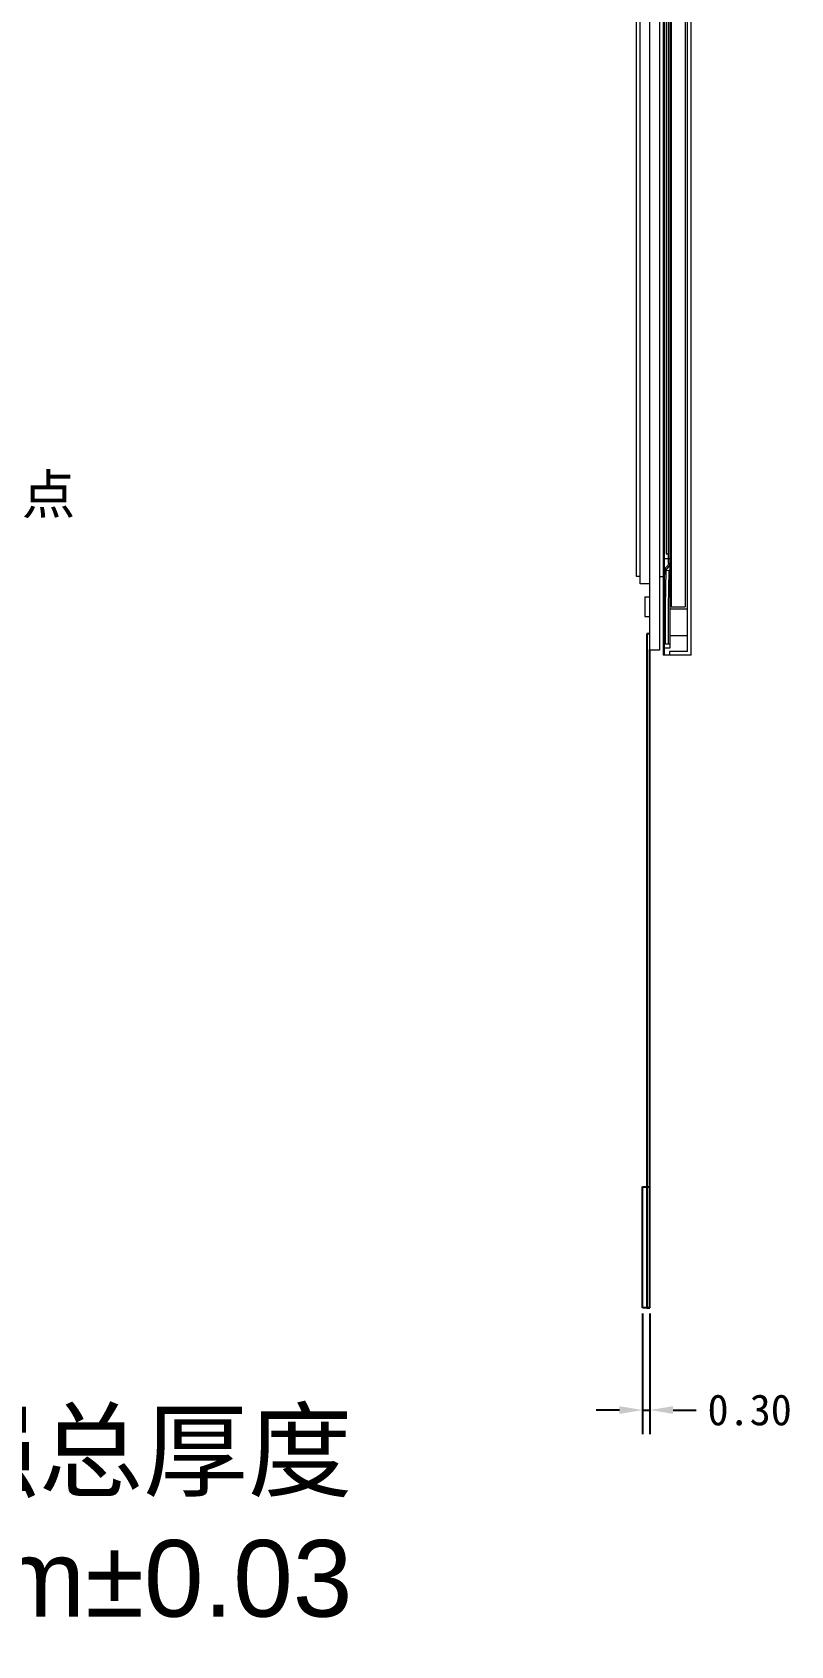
# Model space of a CAD drawing. Header units: millimetres. Extents: x 3264 to 3564, y 1588 to 1796.
# Drawn here: x 3376.2 to 3407.5, y 1658.3 to 1725 of the extents above; entities that cross this region are included whole.
import ezdxf

# ---------------------------------------------------------------- set-up
doc = ezdxf.new("R2010")
doc.units = ezdxf.units.MM
for name, color, linetype in [('BL', 4, 'Continuous'), ('DIM', 3, 'Continuous'), ('其它', 7, 'Continuous')]:
    doc.layers.add(name, color=color, linetype=linetype)
doc.styles.add('zengy', font='')
doc.styles.add('宋体', font='')
doc.styles.get('zengy').set_extended_font_data('SimSun')
doc.styles.get('宋体').set_extended_font_data('SimSun')
doc.dimstyles.new('ISO-25$0', dxfattribs={"dimscale": 0.8, "dimtxt": 1.6, "dimasz": 1.2, "dimexe": 1.25, "dimexo": 0.3, "dimtad": 0, "dimrnd": 0.0005, "dimzin": 1, "dimdsep": 46, "dimtxsty": 'Standard', "dimcen": 2, "dimclrd": 3, "dimclre": 3, "dimclrt": 3, "dimadec": 0, "dimazin": 0, "dimtfac": 1, "dimtmove": 0, "dimatfit": 3, "dimfxl": 1.25, "dimlwd": -1, "dimarcsym": 0})
doc.dimstyles.new('STANDARD$7', dxfattribs={"dimtxt": 2, "dimasz": 2, "dimexe": 0.5, "dimexo": 0.2, "dimgap": 1, "dimtad": 0, "dimtoh": 1, "dimzin": 0, "dimdsep": 46, "dimtxsty": 'Standard', "dimcen": 0, "dimadec": 0, "dimazin": 0, "dimtfac": 1, "dimtdec": 3, "dimtmove": 0, "dimatfit": 0, "dimfxl": 1, "dimtvp": 0.8, "dimtolj": 1, "dimtzin": 0, "dimarcsym": 0})

# ---------------------------------------------------------------- blocks, each defined once
blk = doc.blocks.new('*D121')
at = {"color": 3, "lineweight": -2}
for p, q in [((3401.403, 1672.035), (3401.403, 1667.048)), ((3401.703, 1672.035), (3401.703, 1667.048))]:
    blk.add_line(p, q, dxfattribs=at)
at = {"color": 3}
for p, q in [((3400.443, 1668.048), (3399.483, 1668.048)), ((3401.403, 1668.048), (3401.703, 1668.048)), ((3402.663, 1668.048), (3403.623, 1668.048))]:
    blk.add_line(p, q, dxfattribs=at)
for points in [[(3400.443, 1668.208), (3400.443, 1667.888), (3401.403, 1668.048)], [(3402.663, 1668.208), (3402.663, 1667.888), (3401.703, 1668.048)]]:
    blk.add_solid(points, dxfattribs=at)
at = {"layer": 'Defpoints', "color": 0}
for p in [(3401.403, 1672.275), (3401.703, 1672.275), (3401.703, 1668.048)]:
    blk.add_point(p, dxfattribs=at)
at = {"color": 3, "insert": (3405.83, 1668.048), "char_height": 1.28, "attachment_point": 5}
blk.add_mtext('0.30', dxfattribs=at)

msp = doc.modelspace()

# ---------------------------------------------------------------- linework, layer by layer
at = {"lineweight": 5}
for p, q in [((3401.499, 1701.655), (3401.703, 1701.655)), ((3401.499, 1701.655), (3401.499, 1700.855)), ((3401.499, 1700.855), (3401.703, 1700.855))]:
    msp.add_line(p, q, dxfattribs=at)
at = {"color": 30}
for p, q in [((3401.703, 1700.133), (3401.573, 1700.133)), ((3401.573, 1700.133), (3401.573, 1672.275)), ((3401.703, 1672.275), (3401.703, 1699.484)), ((3401.403, 1672.275), (3401.403, 1677.275)), ((3401.403, 1677.275), (3401.703, 1677.275)), ((3401.703, 1672.275), (3401.403, 1672.275)), ((3401.573, 1672.275), (3401.703, 1672.275))]:
    msp.add_line(p, q, dxfattribs=at)
at = {"layer": 'DIM', "color": 0, "lineweight": 5}
for p, q in [((3402.313, 1699.255), (3402.313, 1758.965)), ((3402.313, 1703.242), (3402.548, 1703.242)), ((3402.548, 1699.555), (3402.548, 1703.242)), ((3403.263, 1701.155), (3402.548, 1701.155)), ((3402.313, 1699.555), (3402.548, 1699.555)), ((3402.513, 1699.255), (3402.313, 1699.255))]:
    msp.add_line(p, q, dxfattribs=at)
at = {"layer": 'DIM', "color": 4, "lineweight": 5}
for p, q in [((3403.263, 1699.405), (3403.263, 1758.815)), ((3403.413, 1699.255), (3403.413, 1758.965)), ((3403.263, 1699.405), (3402.513, 1699.405)), ((3402.513, 1699.405), (3402.513, 1699.255)), ((3403.413, 1699.255), (3402.513, 1699.255))]:
    msp.add_line(p, q, dxfattribs=at)
at = {"layer": '其它', "color": 5, "lineweight": 5, "ltscale": 5}
for p, q in [((3402.253, 1758.965), (3402.253, 1699.255)), ((3402.468, 1701.255), (3402.498, 1702.755)), ((3402.578, 1702.755), (3402.498, 1702.755)), ((3402.468, 1699.705), (3402.468, 1701.255)), ((3402.548, 1699.705), (3402.468, 1699.705)), ((3402.313, 1699.255), (3402.253, 1699.255))]:
    msp.add_line(p, q, dxfattribs=at)
at = {"layer": '其它', "color": 6, "lineweight": 5, "ltscale": 5}
for p, q in [((3402.383, 1758.095), (3402.383, 1703.435)), ((3402.383, 1703.435), (3402.458, 1703.435)), ((3402.103, 1702.505), (3402.253, 1702.505))]:
    msp.add_line(p, q, dxfattribs=at)
at = {"layer": '其它', "color": 3, "lineweight": 5, "ltscale": 5}
for p, q in [((3402.458, 1758.095), (3402.458, 1703.055)), ((3402.458, 1703.055), (3402.523, 1703.055))]:
    msp.add_line(p, q, dxfattribs=at)
at = {"layer": '其它', "color": 2, "lineweight": 5, "ltscale": 5}
for p, q in [((3402.523, 1758.095), (3402.523, 1703.055)), ((3402.32, 1702.594), (3402.322, 1702.76)), ((3402.523, 1703.055), (3402.357, 1702.854)), ((3402.548, 1702.996), (3402.4, 1702.817)), ((3402.375, 1702.594), (3402.32, 1702.594))]:
    msp.add_line(p, q, dxfattribs=at)
at = {"layer": '其它', "color": 1, "lineweight": 5, "ltscale": 5}
for p, q in [((3402.578, 1758.095), (3402.578, 1701.255)), ((3403.163, 1758.092), (3403.163, 1701.255)), ((3402.578, 1701.255), (3403.163, 1701.255))]:
    msp.add_line(p, q, dxfattribs=at)
at = {"layer": '其它', "color": 30, "lineweight": 5, "ltscale": 5}
for p, q in [((3402.348, 1701.256), (3402.378, 1702.758)), ((3402.378, 1702.758), (3402.498, 1702.755)), ((3402.348, 1699.705), (3402.348, 1701.256)), ((3402.468, 1699.705), (3402.348, 1699.705))]:
    msp.add_line(p, q, dxfattribs=at)
at = {"layer": '其它', "color": 0, "lineweight": 5, "ltscale": 5}
msp.add_line((3403.263, 1700.055), (3402.548, 1700.055), dxfattribs=at)
at = {"layer": '其它', "color": 4, "lineweight": 5, "ltscale": 5}
msp.add_lwpolyline([(3401.703, 1702.205), (3401.303, 1702.205), (3401.303, 1758.815), (3402.103, 1758.815), (3402.103, 1699.455), (3401.703, 1699.455), (3401.703, 1758.815)], dxfattribs=at)
at = {"layer": '其它', "color": 6, "lineweight": 5, "ltscale": 5}
msp.add_lwpolyline([(3401.303, 1702.505), (3401.153, 1702.505), (3401.153, 1758.615), (3401.303, 1758.615)], dxfattribs=at)
at = {"layer": '其它', "color": 2, "lineweight": 5, "ltscale": 5}
for centre, radius in [((3402.472, 1702.759), 0.15), ((3402.473, 1702.757), 0.095)]:
    msp.add_arc(centre, radius, 140.30479, 179.31514, dxfattribs=at)

# ---------------------------------------------------------------- texts
at = {"color": 6, "insert": (3371.327, 1706.704), "char_height": 1.62, "width": 18.63395, "attachment_point": 1, "style": 'zengy'}
msp.add_mtext('银浆点', dxfattribs=at)
at = {"layer": 'BL', "color": 3, "insert": (3389.407, 1667.957), "char_height": 3.168, "width": 38.93841, "attachment_point": 3, "style": '宋体'}
msp.add_mtext('{\\fArial|b0|i0|c0|p32;FPC+PI}补强总厚度\\P{\\fArial|b0|i0|c0|p32;T=}0.30{\\fArial|b0|i0|c0|p32;mm%%P0.03}', dxfattribs=at)

# ---------------------------------------------------------------- dimensions: what is measured, and where the dimension line sits
dim = msp.add_linear_dim(base=(3401.703, 1668.048), p1=(3401.403, 1672.275), p2=(3401.703, 1672.275), dimstyle='ISO-25$0')
dim.commit()
dim.dimension.update_dxf_attribs({"geometry": '*D121', "text_midpoint": (3405.83, 1668.048)})

# ---------------------------------------------------------------- leaders
at = {"layer": 'DIM', "color": 3, "linetype": 'ByBlock'}
msp.add_leader([(3341.546, 1673.792), (3352.044, 1656.914), (3386.68, 1656.914)], dimstyle='STANDARD$7', override={"dimgap": 1, "dimtad": 0, "dimdec": 3, "dimfxl": 0.18}, dxfattribs=at)

doc.saveas('drawing.dxf')
